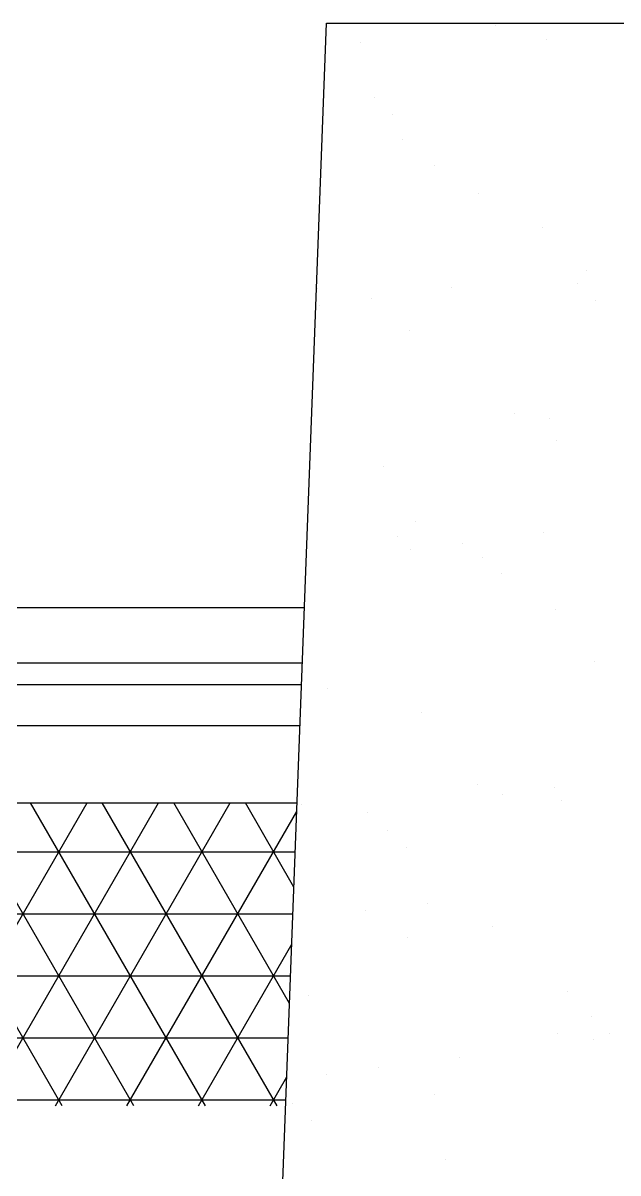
# Model space of a CAD drawing. Header units: inches. Extents: x 10 to 52.5, y 12.2 to 37.
# Drawn here: x 48.1441 to 48.3269, y 19.7474 to 20.1008 of the extents above; entities that cross this region are included whole.
import ezdxf

# ---------------------------------------------------------------- set-up
doc = ezdxf.new("R2010")
doc.units = ezdxf.units.IN
doc.header["$MEASUREMENT"] = 0
doc.layers.add('02', color=2, linetype='Continuous')

msp = doc.modelspace()

# ---------------------------------------------------------------- linework, layer by layer
at = {"layer": '02'}
for p, q in [((48.21222, 19.43538), (48.23735, 20.10082)), ((48.23735, 20.10082), (48.56823, 20.10082)), ((48.28909, 20.10013), (48.28909, 20.10013)), ((48.24769, 20.09468), (48.24769, 20.09468)), ((48.30486, 20.09583), (48.30486, 20.09583)), ((48.25199, 20.07791), (48.25199, 20.07791)), ((48.25761, 20.07276), (48.25761, 20.07276)), ((48.26075, 20.06516), (48.26075, 20.06516)), ((48.27035, 20.05718), (48.27035, 20.05718)), ((48.28412, 20.04846), (48.28412, 20.04846)), ((48.30378, 20.03797), (48.30378, 20.03797)), ((48.31719, 20.02491), (48.31719, 20.02491)), ((48.31446, 20.02066), (48.31446, 20.02066)), ((48.23456, 20.01934), (48.23456, 20.01934)), ((48.27579, 20.01946), (48.27579, 20.01946)), ((48.23515, 20.01411), (48.23515, 20.01411)), ((48.25101, 20.0162), (48.25101, 20.0162)), ((48.32008, 20.01551), (48.32008, 20.01551)), ((48.26267, 20.00643), (48.26267, 20.00643)), ((48.29497, 19.98085), (48.29497, 19.98085)), ((48.3057, 19.97924), (48.3057, 19.97924)), ((48.30782, 19.97266), (48.30782, 19.97266)), ((48.25497, 19.96446), (48.25497, 19.96446)), ((48.26459, 19.9477), (48.26459, 19.9477)), ((48.25918, 19.94301), (48.25918, 19.94301)), ((48.30389, 19.94424), (48.30389, 19.94424)), ((48.26325, 19.93889), (48.26325, 19.93889)), ((48.27911, 19.94098), (48.27911, 19.94098)), ((48.28531, 19.93666), (48.28531, 19.93666)), ((48.29092, 19.93152), (48.29092, 19.93152)), ((47.91908, 19.92116), (48.23057, 19.92116)), ((48.30762, 19.92051), (48.30762, 19.92051)), ((48.22992, 19.90412), (47.91972, 19.90412)), ((48.31959, 19.90453), (48.31959, 19.90453)), ((48.22967, 19.89743), (47.91998, 19.89743)), ((48.23752, 19.89617), (48.23752, 19.89617)), ((48.26651, 19.88897), (48.26651, 19.88897)), ((48.22919, 19.88482), (47.92045, 19.88482)), ((48.28379, 19.86669), (48.28379, 19.86669)), ((48.30722, 19.86576), (48.30722, 19.86576)), ((47.92135, 19.86116), (48.2283, 19.86116)), ((48.15611, 19.7681), (48.10238, 19.86116)), ((48.11002, 19.7681), (48.16375, 19.86116)), ((48.17811, 19.7681), (48.12438, 19.86116)), ((48.13202, 19.7681), (48.18574, 19.86116)), ((48.2001, 19.7681), (48.14638, 19.86116)), ((48.15402, 19.7681), (48.20774, 19.86116)), ((48.2221, 19.7681), (48.16838, 19.86116)), ((48.22597, 19.7995), (48.19037, 19.86116)), ((48.22732, 19.83526), (48.21237, 19.86116)), ((48.29135, 19.86368), (48.29135, 19.86368)), ((48.30954, 19.86178), (48.30954, 19.86178)), ((48.17601, 19.7681), (48.2282, 19.85849)), ((48.22975, 19.86077), (48.22975, 19.86077)), ((48.24995, 19.85822), (48.24995, 19.85822)), ((48.25615, 19.85267), (48.25615, 19.85267)), ((48.26177, 19.84752), (48.26177, 19.84752)), ((47.92192, 19.84612), (48.22773, 19.84612)), ((48.26843, 19.83024), (48.26843, 19.83024)), ((47.92263, 19.82707), (48.22701, 19.82707)), ((48.24928, 19.82803), (48.24928, 19.82803)), ((48.28829, 19.82322), (48.28829, 19.82322)), ((48.26214, 19.81984), (48.26214, 19.81984)), ((48.19801, 19.7681), (48.22666, 19.81773)), ((47.92335, 19.80802), (48.22629, 19.80802)), ((48.23167, 19.80204), (48.23167, 19.80204)), ((48.31146, 19.80305), (48.31146, 19.80305)), ((48.31863, 19.79542), (48.31863, 19.79542)), ((48.30841, 19.79036), (48.30841, 19.79036)), ((48.32424, 19.79027), (48.32424, 19.79027)), ((47.92407, 19.78897), (48.22557, 19.78897)), ((48.31945, 19.78846), (48.31945, 19.78846)), ((48.25327, 19.77974), (48.25327, 19.77974)), ((48.27805, 19.78301), (48.27805, 19.78301)), ((48.22001, 19.7681), (48.22512, 19.77696)), ((48.23741, 19.77766), (48.23741, 19.77766)), ((47.92479, 19.76992), (48.22486, 19.76992)), ((48.27035, 19.77151), (48.27035, 19.77151)), ((48.227, 19.76867), (48.227, 19.76867)), ((48.23262, 19.76352), (48.23262, 19.76352)), ((48.2739, 19.7517), (48.2739, 19.7517))]:
    msp.add_line(p, q, dxfattribs=at)

doc.saveas('drawing.dxf')
